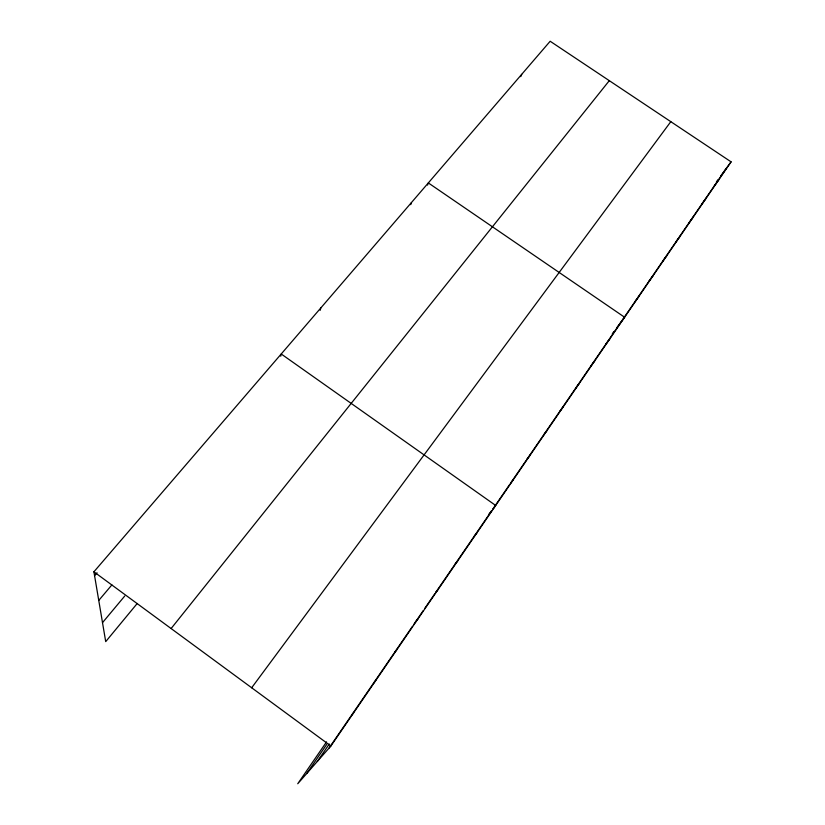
<?xml version="1.0" encoding="UTF-8"?>
<svg xmlns="http://www.w3.org/2000/svg" width="825" height="825" viewBox="0 0 825 825"><rect width="100%" height="100%" fill="white"/><g stroke="black" fill="none" stroke-linecap="round" stroke-linejoin="round"><path stroke-width="1.24" d="M280.758 356.204L281.222 353.987L495.681 505.467L493.082 508.819M320.193 310.303L320.791 307.972M410.737 204.652L411.469 202.527M427.556 185.078L428.33 182.923L624.618 317.254L616.822 327.69M520.74 76.642L521.709 74.332M329.02 748.12L412.531 626.257M413.954 624.185L423.266 610.593M424.7 608.499L434.734 593.856M491.721 510.696L435.456 592.814L438.261 589.267M493.164 508.602L509.902 484.172M510.603 483.141L526.206 460.381M726.536 168.042L526.917 459.339L530.393 454.781M326.545 741.892L297.732 783.75L330.887 745.996L731.084 161.844L550.162 41.25L93.916 571.797L105.713 641.633L137.228 603.477M306.725 773.52L326.679 744.48M317.264 761.506L329.278 744.006M716.451 181.778L717.894 179.819M720.772 175.89L731.084 161.844M714.306 185.893L718.802 179.778M701.797 204.136L706.241 198.103M689.019 222.791L693.402 216.841M251.677 687.761L670.808 121.667M675.943 241.869L680.274 236.012M662.578 261.381L666.837 255.616M648.893 281.346L653.091 275.684M634.899 301.775L639.024 296.227M612.336 333.713L613.831 331.702M605.89 344.097L609.861 338.786M590.865 366.032L594.743 360.855M575.458 388.503L579.253 383.46M559.68 411.531L563.382 406.642M543.5 435.136L547.099 430.403M510.572 483.295L513.263 479.789M488.854 514.295L491.721 510.582M473.963 536.621L477.067 532.63M454.977 564.321L457.937 560.557M171.115 628.547L609.293 80.675M415.377 622.102L418.017 618.812M394.721 652.245L397.186 649.213M373.467 683.265L375.746 680.522M102.506 622.648L124.75 596.011M98.753 600.435L111.891 584.904M351.574 715.213L353.657 712.769M94.576 575.716L97.051 572.828M93.916 571.797L330.887 745.996"/></g></svg>
